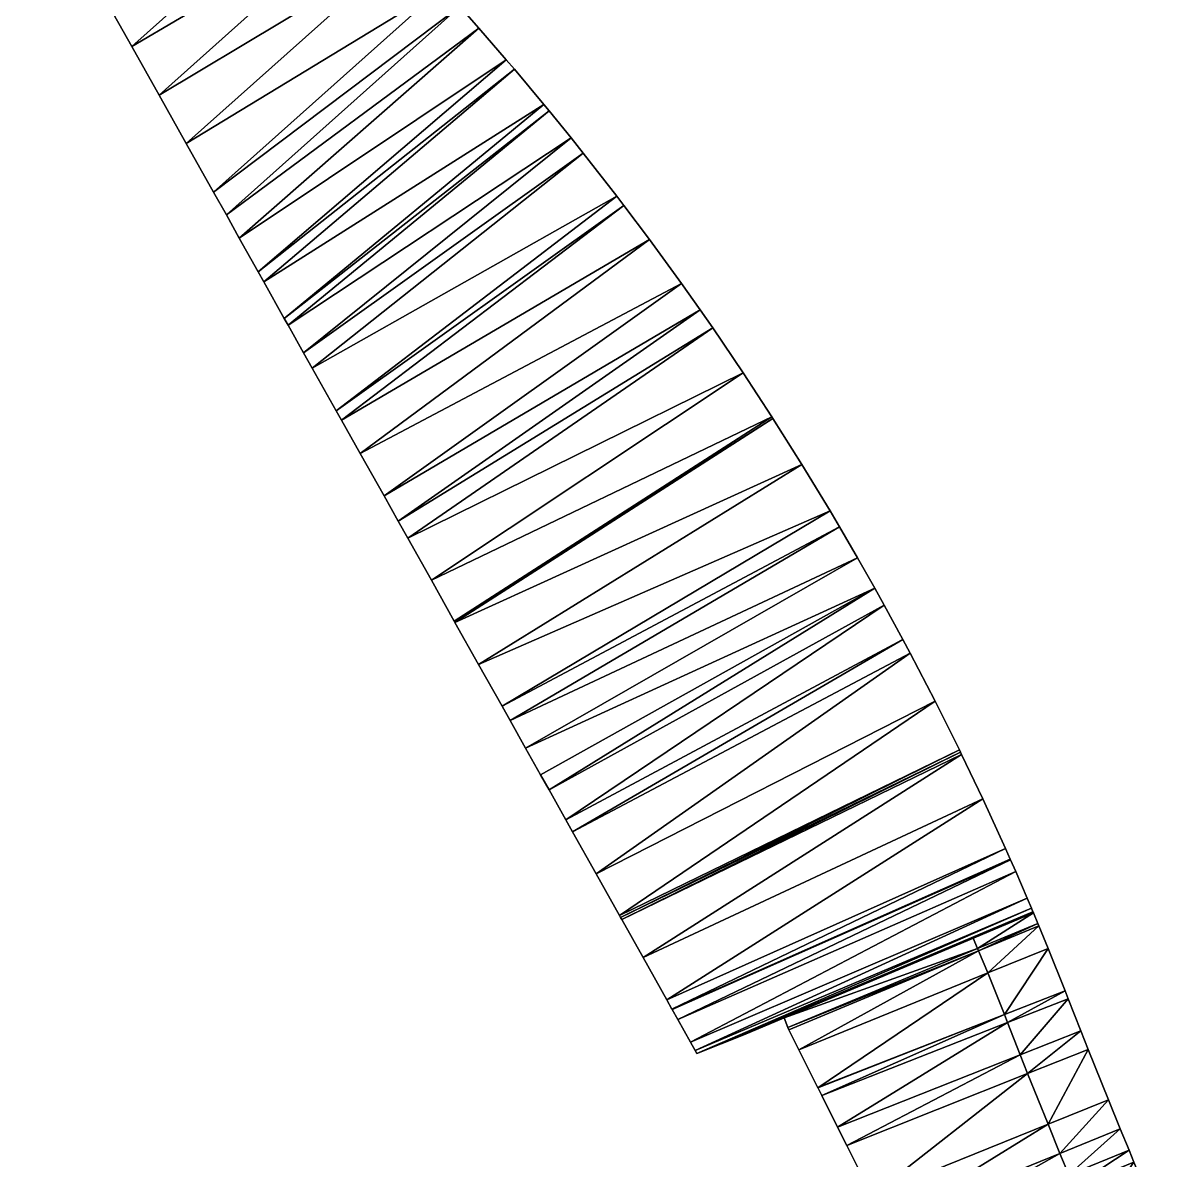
# Model space of a CAD drawing. Extents: x 12119653 to 12120127, y 3531287 to 3531983.
# Drawn here: x 12119721.7 to 12119826, y 3531747 to 3531851.6 of the extents above; entities that cross this region are included whole.
import ezdxf

# ---------------------------------------------------------------- set-up
doc = ezdxf.new("R2010")
doc.units = 0
doc.header["$LTSCALE"] = 0.5
doc.header["$MEASUREMENT"] = 0
doc.layers.add('C-ROAD-SHAP', color=32, linetype='Continuous')

msp = doc.modelspace()

# ---------------------------------------------------------------- meshes
at = {"layer": 'C-ROAD-SHAP'}
mesh = msp.add_polyface(dxfattribs=at)
corners = [(12119753.64, 3531862.32, 12.85), (12119734.22, 3531844.96, 12.96), (12119734.22, 3531844.96, 13.13), (12119753.64, 3531862.32, 12.69), (12119763.62, 3531851.12, 12.31), (12119766.15, 3531848.21, 12.38), (12119766.15, 3531848.21, 12.21), (12119763.62, 3531851.12, 12.48), (12119761.87, 3531853.11, 12.38), (12119761.87, 3531853.11, 12.54), (12119760.3, 3531854.86, 12.44), (12119760.3, 3531854.86, 12.6), (12119756.97, 3531858.59, 12.56), (12119756.97, 3531858.59, 12.73), (12119736.72, 3531840.5, 13), (12119736.72, 3531840.5, 12.83), (12119750.31, 3531866.04, 12.81), (12119750.31, 3531866.04, 12.98), (12119731.71, 3531849.43, 13.26), (12119731.71, 3531849.43, 13.09), (12119729.21, 3531853.9, 13.38), (12119746.97, 3531869.77, 13.1), (12119729.21, 3531853.9, 13.21), (12119746.97, 3531869.77, 12.94), (12119726.7, 3531858.36, 13.5), (12119743.64, 3531873.5, 13.23), (12119726.7, 3531858.36, 13.33), (12119724.2, 3531862.83, 13.62), (12119724.2, 3531862.83, 13.45), (12119743.64, 3531873.5, 13.06), (12119721.69, 3531867.3, 13.74), (12119721.69, 3531867.3, 13.57)]
mesh.append_faces([[corners[k] for k in face] for face in [(0, 1, 2), (3, 1, 0), (4, 5, 6), (7, 5, 4), (8, 7, 4), (9, 7, 8), (10, 9, 8), (11, 9, 10), (12, 11, 10), (13, 11, 12), (13, 14, 11), (15, 12, 10), (3, 13, 12), (0, 13, 3), (0, 2, 13), (1, 3, 12), (16, 0, 3), (17, 0, 16), (0, 18, 2), (17, 18, 0), (19, 3, 1), (19, 16, 3), (17, 20, 18), (21, 20, 17), (18, 20, 22), (18, 22, 19), (22, 16, 19), (22, 23, 16), (21, 24, 20), (25, 24, 21), (20, 24, 26), (20, 26, 22), (26, 23, 22), (25, 27, 24), (24, 27, 28), (24, 28, 26), (28, 29, 26), (27, 30, 31), (27, 31, 28)]])
mesh = msp.add_polyface(dxfattribs=at)
corners = [(12119770.09, 3531843.5, 12.23), (12119746.09, 3531823.8, 12.51), (12119772.12, 3531841.01, 12.15), (12119746.09, 3531823.8, 12.34), (12119770.09, 3531843.5, 12.06), (12119772.12, 3531841.01, 11.98), (12119769.6, 3531844.1, 12.25), (12119745.74, 3531824.42, 12.53), (12119745.74, 3531824.42, 12.36), (12119769.6, 3531844.1, 12.08), (12119743.85, 3531827.78, 12.63), (12119766.89, 3531847.34, 12.35), (12119743.85, 3531827.78, 12.46), (12119766.89, 3531847.34, 12.19), (12119743.34, 3531828.7, 12.66), (12119766.15, 3531848.21, 12.38), (12119743.34, 3531828.7, 12.49), (12119766.15, 3531848.21, 12.21), (12119741.6, 3531831.79, 12.75), (12119763.62, 3531851.12, 12.48), (12119741.6, 3531831.79, 12.58), (12119763.62, 3531851.12, 12.31), (12119740.41, 3531833.93, 12.81), (12119761.87, 3531853.11, 12.54), (12119740.41, 3531833.93, 12.64), (12119761.87, 3531853.11, 12.38), (12119739.23, 3531836.03, 12.87), (12119760.3, 3531854.86, 12.6), (12119739.23, 3531836.03, 12.7), (12119760.3, 3531854.86, 12.44), (12119736.72, 3531840.5, 13), (12119736.72, 3531840.5, 12.83), (12119756.97, 3531858.59, 12.73), (12119734.22, 3531844.96, 13.13), (12119734.22, 3531844.96, 12.96), (12119756.97, 3531858.59, 12.56), (12119731.71, 3531849.43, 13.26), (12119731.71, 3531849.43, 13.09)]
mesh.append_faces([[corners[k] for k in face] for face in [(0, 1, 2), (3, 4, 5), (6, 7, 0), (8, 9, 4), (6, 10, 7), (11, 10, 6), (12, 9, 8), (12, 13, 9), (11, 14, 10), (15, 14, 11), (16, 13, 12), (16, 17, 13), (15, 18, 14), (19, 18, 15), (14, 18, 20), (20, 17, 16), (20, 21, 17), (19, 22, 18), (23, 22, 19), (18, 22, 24), (18, 24, 20), (24, 21, 20), (24, 25, 21), (23, 26, 22), (27, 26, 23), (22, 26, 28), (22, 28, 24), (28, 25, 24), (28, 29, 25), (27, 30, 26), (26, 30, 31), (26, 31, 28), (31, 29, 28), (32, 33, 30), (30, 33, 34), (30, 34, 31), (34, 35, 31), (33, 36, 37), (33, 37, 34)]])
mesh = msp.add_polyface(dxfattribs=at)
corners = [(12119787.93, 3531819.4, 11.69), (12119790.58, 3531815.35, 11.66), (12119787.93, 3531819.4, 11.53), (12119785.13, 3531823.54, 11.58), (12119785.13, 3531823.54, 11.75), (12119783.97, 3531825.21, 11.6), (12119783.97, 3531825.21, 11.77), (12119756.2, 3531805.77, 11.93), (12119756.2, 3531805.77, 11.76), (12119782.26, 3531827.63, 11.65), (12119782.26, 3531827.63, 11.81), (12119754.91, 3531808.08, 12.01), (12119754.91, 3531808.08, 11.84), (12119779.32, 3531831.67, 11.73), (12119779.32, 3531831.67, 11.89), (12119752.72, 3531811.99, 12.14), (12119752.72, 3531811.99, 11.97), (12119776.97, 3531834.8, 11.8), (12119776.97, 3531834.8, 11.97), (12119751, 3531815.05, 12.23), (12119751, 3531815.05, 12.06), (12119776.31, 3531835.67, 11.83), (12119776.31, 3531835.67, 11.99), (12119750.52, 3531815.9, 12.26), (12119750.52, 3531815.9, 12.09), (12119773.23, 3531839.61, 11.94), (12119773.23, 3531839.61, 12.1), (12119748.31, 3531819.84, 12.39), (12119748.31, 3531819.84, 12.22), (12119772.12, 3531841.01, 11.98), (12119772.12, 3531841.01, 12.15), (12119747.51, 3531821.26, 12.43), (12119747.51, 3531821.26, 12.26), (12119770.09, 3531843.5, 12.06), (12119770.09, 3531843.5, 12.23), (12119769.6, 3531844.1, 12.08), (12119769.6, 3531844.1, 12.25), (12119766.89, 3531847.34, 12.19), (12119766.89, 3531847.34, 12.35), (12119766.15, 3531848.21, 12.21), (12119766.15, 3531848.21, 12.38)]
mesh.append_faces([[corners[k] for k in face] for face in [(0, 1, 2), (3, 0, 2), (4, 0, 3), (5, 4, 3), (6, 4, 5), (6, 7, 4), (8, 5, 3), (9, 6, 5), (10, 6, 9), (10, 11, 6), (12, 9, 5), (13, 10, 9), (14, 10, 13), (14, 15, 10), (16, 13, 9), (17, 14, 13), (18, 14, 17), (18, 19, 14), (20, 17, 13), (21, 18, 17), (22, 18, 21), (22, 23, 18), (24, 21, 17), (25, 22, 21), (26, 22, 25), (26, 27, 22), (28, 25, 21), (29, 26, 25), (30, 26, 29), (30, 31, 26), (32, 29, 25), (33, 30, 29), (34, 30, 33), (35, 34, 33), (36, 34, 35), (37, 36, 35), (38, 36, 37), (39, 38, 37), (40, 38, 39)]])
mesh = msp.add_polyface(dxfattribs=at)
corners = [(12119761.36, 3531796.57, 11.62), (12119759.26, 3531800.32, 11.75), (12119759.26, 3531800.32, 11.58), (12119757.09, 3531804.19, 11.88), (12119757.09, 3531804.19, 11.71), (12119756.2, 3531805.77, 11.93), (12119756.2, 3531805.77, 11.76), (12119754.91, 3531808.08, 12.01), (12119754.91, 3531808.08, 11.84), (12119782.26, 3531827.63, 11.81), (12119752.72, 3531811.99, 12.14), (12119752.72, 3531811.99, 11.97), (12119779.32, 3531831.67, 11.89), (12119751, 3531815.05, 12.23), (12119751, 3531815.05, 12.06), (12119779.32, 3531831.67, 11.73), (12119776.97, 3531834.8, 11.97), (12119750.52, 3531815.9, 12.26), (12119750.52, 3531815.9, 12.09), (12119776.97, 3531834.8, 11.8), (12119776.31, 3531835.67, 11.99), (12119748.31, 3531819.84, 12.39), (12119748.31, 3531819.84, 12.22), (12119776.31, 3531835.67, 11.83), (12119773.23, 3531839.61, 12.1), (12119747.51, 3531821.26, 12.43), (12119747.51, 3531821.26, 12.26), (12119773.23, 3531839.61, 11.94), (12119772.12, 3531841.01, 12.15), (12119746.09, 3531823.8, 12.51), (12119746.09, 3531823.8, 12.34), (12119772.12, 3531841.01, 11.98), (12119770.09, 3531843.5, 12.23), (12119745.74, 3531824.42, 12.53), (12119745.74, 3531824.42, 12.36), (12119770.09, 3531843.5, 12.06), (12119743.85, 3531827.78, 12.63), (12119743.85, 3531827.78, 12.46), (12119743.34, 3531828.7, 12.66), (12119743.34, 3531828.7, 12.49), (12119741.6, 3531831.79, 12.58)]
mesh.append_faces([[corners[k] for k in face] for face in [(0, 1, 2), (1, 3, 4), (1, 4, 2), (3, 5, 6), (3, 6, 4), (5, 7, 8), (5, 8, 6), (9, 10, 7), (7, 10, 11), (7, 11, 8), (12, 13, 10), (10, 13, 14), (10, 14, 11), (14, 15, 11), (16, 17, 13), (13, 17, 18), (13, 18, 14), (18, 19, 14), (20, 21, 17), (17, 21, 22), (17, 22, 18), (22, 23, 18), (24, 25, 21), (21, 25, 26), (21, 26, 22), (26, 27, 22), (28, 29, 25), (25, 29, 30), (25, 30, 26), (30, 31, 26), (32, 33, 29), (29, 33, 34), (29, 34, 30), (34, 35, 30), (33, 36, 37), (33, 37, 34), (36, 38, 39), (36, 39, 37), (38, 40, 39)]])
mesh = msp.add_polyface(dxfattribs=at)
corners = [(12119800.03, 3531799.6, 11.65), (12119800.9, 3531798.03, 11.49), (12119800.03, 3531799.6, 11.48), (12119798.45, 3531802.39, 11.63), (12119798.45, 3531802.39, 11.47), (12119796.8, 3531805.23, 11.63), (12119796.8, 3531805.23, 11.46), (12119795.93, 3531806.71, 11.63), (12119795.93, 3531806.71, 11.46), (12119765.76, 3531788.74, 11.32), (12119765.76, 3531788.74, 11.15), (12119793.33, 3531810.98, 11.47), (12119793.33, 3531810.98, 11.63), (12119763.59, 3531792.59, 11.49), (12119763.59, 3531792.59, 11.32), (12119790.67, 3531815.21, 11.49), (12119790.67, 3531815.21, 11.66), (12119761.43, 3531796.45, 11.62), (12119761.43, 3531796.45, 11.45), (12119790.58, 3531815.35, 11.49), (12119790.58, 3531815.35, 11.66), (12119761.36, 3531796.57, 11.62), (12119761.36, 3531796.57, 11.45), (12119787.93, 3531819.4, 11.53), (12119759.26, 3531800.32, 11.75), (12119787.93, 3531819.4, 11.69), (12119759.26, 3531800.32, 11.58), (12119757.09, 3531804.19, 11.88), (12119785.13, 3531823.54, 11.75), (12119757.09, 3531804.19, 11.71), (12119785.13, 3531823.54, 11.58), (12119756.2, 3531805.77, 11.93), (12119756.2, 3531805.77, 11.76), (12119754.91, 3531808.08, 12.01), (12119783.97, 3531825.21, 11.77), (12119754.91, 3531808.08, 11.84), (12119783.97, 3531825.21, 11.6), (12119752.72, 3531811.99, 11.97), (12119782.26, 3531827.63, 11.65)]
mesh.append_faces([[corners[k] for k in face] for face in [(0, 1, 2), (3, 0, 2), (3, 2, 4), (5, 3, 4), (5, 4, 6), (7, 5, 6), (7, 6, 8), (7, 9, 5), (10, 8, 6), (11, 7, 8), (12, 7, 11), (13, 7, 12), (14, 11, 8), (15, 12, 11), (16, 12, 15), (17, 13, 12), (17, 12, 16), (18, 15, 11), (14, 18, 11), (16, 15, 19), (20, 16, 19), (21, 17, 16), (21, 16, 20), (22, 19, 15), (18, 22, 15), (23, 20, 19), (24, 21, 20), (25, 24, 20), (26, 23, 19), (22, 26, 19), (27, 24, 25), (28, 27, 25), (29, 30, 23), (26, 29, 23), (31, 27, 28), (29, 32, 30), (33, 31, 34), (32, 35, 36), (37, 38, 35)]])
mesh = msp.add_polyface(dxfattribs=at)
corners = [(12119772.24, 3531777.19, 10.83), (12119774.4, 3531773.33, 10.67), (12119803.28, 3531793.63, 11.68), (12119774.4, 3531773.33, 10.5), (12119772.24, 3531777.19, 10.66), (12119803.28, 3531793.63, 11.51), (12119771.62, 3531778.28, 10.88), (12119802.61, 3531794.88, 11.67), (12119771.62, 3531778.28, 10.71), (12119802.61, 3531794.88, 11.51), (12119770.08, 3531781.04, 11), (12119800.9, 3531798.03, 11.66), (12119770.08, 3531781.04, 10.83), (12119800.9, 3531798.03, 11.49), (12119800.03, 3531799.6, 11.65), (12119769.3, 3531782.42, 11.06), (12119769.3, 3531782.42, 10.89), (12119800.03, 3531799.6, 11.48), (12119767.92, 3531784.89, 11.16), (12119798.45, 3531802.39, 11.63), (12119767.92, 3531784.89, 10.99), (12119798.45, 3531802.39, 11.47), (12119766.5, 3531787.42, 11.27), (12119796.8, 3531805.23, 11.63), (12119766.5, 3531787.42, 11.1), (12119796.8, 3531805.23, 11.46), (12119765.76, 3531788.74, 11.32), (12119765.76, 3531788.74, 11.15), (12119763.59, 3531792.59, 11.49), (12119795.93, 3531806.71, 11.63), (12119763.59, 3531792.59, 11.32), (12119795.93, 3531806.71, 11.46), (12119761.43, 3531796.45, 11.62), (12119761.43, 3531796.45, 11.45), (12119761.36, 3531796.57, 11.62), (12119761.36, 3531796.57, 11.45), (12119759.26, 3531800.32, 11.58)]
mesh.append_faces([[corners[k] for k in face] for face in [(0, 1, 2), (3, 4, 5), (6, 0, 7), (4, 8, 9), (10, 6, 11), (6, 10, 12), (6, 12, 8), (8, 12, 13), (14, 10, 11), (15, 10, 14), (10, 15, 16), (10, 16, 12), (12, 16, 17), (12, 17, 13), (18, 15, 14), (19, 18, 14), (15, 18, 20), (15, 20, 16), (20, 21, 17), (16, 20, 17), (22, 18, 19), (23, 22, 19), (18, 22, 24), (18, 24, 20), (24, 25, 21), (20, 24, 21), (26, 22, 23), (22, 26, 27), (22, 27, 24), (24, 27, 25), (28, 26, 29), (26, 28, 30), (26, 30, 27), (27, 30, 31), (28, 32, 33), (28, 33, 30), (32, 34, 35), (32, 35, 33), (34, 36, 35)]])
mesh = msp.add_polyface(dxfattribs=at)
corners = [(12119812.99, 3531773.53, 11.79), (12119814.05, 3531771.08, 11.64), (12119812.99, 3531773.53, 11.63), (12119812.51, 3531774.61, 11.79), (12119812.51, 3531774.61, 11.62), (12119812.49, 3531774.66, 11.79), (12119812.49, 3531774.66, 11.62), (12119812.04, 3531775.66, 11.78), (12119812.04, 3531775.66, 11.61), (12119809.97, 3531780.21, 11.76), (12119809.97, 3531780.21, 11.59), (12119780.9, 3531761.74, 9.83), (12119808.01, 3531784.31, 11.73), (12119808.01, 3531784.31, 11.57), (12119778.73, 3531765.61, 10.25), (12119778.73, 3531765.61, 10.08), (12119807.91, 3531784.52, 11.73), (12119807.91, 3531784.52, 11.57), (12119776.76, 3531769.12, 10.48), (12119776.76, 3531769.12, 10.31), (12119807.81, 3531784.72, 11.73), (12119807.81, 3531784.72, 11.56), (12119776.66, 3531769.3, 10.49), (12119776.66, 3531769.3, 10.32), (12119805.58, 3531789.19, 11.71), (12119805.58, 3531789.19, 11.54), (12119776.56, 3531769.48, 10.5), (12119776.56, 3531769.48, 10.33), (12119803.28, 3531793.63, 11.68), (12119803.28, 3531793.63, 11.51), (12119774.4, 3531773.33, 10.67), (12119774.4, 3531773.33, 10.5), (12119802.61, 3531794.88, 11.67), (12119802.61, 3531794.88, 11.51), (12119772.24, 3531777.19, 10.83), (12119772.24, 3531777.19, 10.66), (12119800.9, 3531798.03, 11.66), (12119800.9, 3531798.03, 11.49), (12119771.62, 3531778.28, 10.88), (12119771.62, 3531778.28, 10.71), (12119800.03, 3531799.6, 11.65)]
mesh.append_faces([[corners[k] for k in face] for face in [(0, 1, 2), (3, 0, 2), (3, 2, 4), (5, 3, 4), (5, 4, 6), (7, 5, 6), (7, 6, 8), (9, 7, 8), (9, 8, 10), (11, 10, 8), (12, 9, 10), (12, 10, 13), (12, 14, 9), (15, 13, 10), (16, 12, 13), (16, 13, 17), (16, 18, 12), (19, 17, 13), (20, 16, 17), (20, 17, 21), (20, 22, 16), (23, 21, 17), (24, 20, 21), (24, 21, 25), (24, 26, 20), (27, 25, 21), (28, 24, 25), (28, 25, 29), (28, 30, 24), (31, 29, 25), (32, 28, 29), (32, 29, 33), (32, 34, 28), (35, 33, 29), (36, 32, 33), (36, 33, 37), (36, 38, 32), (39, 37, 33), (40, 36, 37)]])
mesh = msp.add_polyface(dxfattribs=at)
corners = [(12119783.67, 3531756.8, 9.68), (12119787.98, 3531758.5, 9.68), (12119787.98, 3531758.5, 9.85), (12119783.67, 3531756.8, 9.51), (12119783.52, 3531757.07, 9.69), (12119783.52, 3531757.07, 9.52), (12119783.08, 3531757.85, 9.74), (12119783.08, 3531757.85, 9.57), (12119781.92, 3531759.93, 9.88), (12119781.92, 3531759.93, 9.71), (12119781.4, 3531760.84, 9.94), (12119781.4, 3531760.84, 9.77), (12119781.38, 3531760.88, 9.94), (12119781.38, 3531760.88, 9.77), (12119780.9, 3531761.74, 10), (12119812.04, 3531775.66, 11.78), (12119780.9, 3531761.74, 9.83), (12119778.73, 3531765.61, 10.25), (12119809.97, 3531780.21, 11.76), (12119778.73, 3531765.61, 10.08), (12119809.97, 3531780.21, 11.59), (12119776.76, 3531769.12, 10.48), (12119808.01, 3531784.31, 11.73), (12119776.76, 3531769.12, 10.31), (12119808.01, 3531784.31, 11.57), (12119776.66, 3531769.3, 10.49), (12119807.91, 3531784.52, 11.73), (12119776.66, 3531769.3, 10.32), (12119807.91, 3531784.52, 11.57), (12119776.56, 3531769.48, 10.5), (12119807.81, 3531784.72, 11.73), (12119776.56, 3531769.48, 10.33), (12119807.81, 3531784.72, 11.56), (12119774.4, 3531773.33, 10.67), (12119805.58, 3531789.19, 11.71), (12119774.4, 3531773.33, 10.5), (12119805.58, 3531789.19, 11.54), (12119772.24, 3531777.19, 10.83), (12119772.24, 3531777.19, 10.66), (12119771.62, 3531778.28, 10.88), (12119771.62, 3531778.28, 10.71)]
mesh.append_faces([[corners[k] for k in face] for face in [(0, 1, 2), (3, 1, 0), (0, 4, 5), (0, 5, 3), (4, 6, 7), (4, 7, 5), (6, 8, 9), (6, 9, 7), (8, 10, 11), (8, 11, 9), (10, 12, 13), (10, 13, 11), (14, 12, 15), (12, 14, 16), (12, 16, 13), (17, 14, 18), (14, 17, 19), (14, 19, 16), (16, 19, 20), (21, 17, 22), (17, 21, 23), (17, 23, 19), (19, 23, 24), (25, 21, 26), (21, 25, 27), (21, 27, 23), (23, 27, 28), (29, 25, 30), (25, 29, 31), (25, 31, 27), (27, 31, 32), (33, 29, 34), (29, 33, 35), (29, 35, 31), (31, 35, 36), (33, 37, 38), (33, 38, 35), (37, 39, 40), (37, 40, 38)]])
mesh = msp.add_polyface(dxfattribs=at)
corners = [(12119787.98, 3531758.5, 9.85), (12119814.62, 3531769.73, 11.65), (12119814.62, 3531769.73, 11.81), (12119787.98, 3531758.5, 9.68), (12119814.44, 3531770.16, 11.64), (12119783.52, 3531757.07, 9.52), (12119783.52, 3531757.07, 9.69), (12119814.44, 3531770.16, 11.81), (12119814.57, 3531769.84, 11.81), (12119814.57, 3531769.84, 11.65), (12119783.67, 3531756.8, 9.68), (12119783.67, 3531756.8, 9.51), (12119814.05, 3531771.08, 11.81), (12119814.05, 3531771.08, 11.64), (12119783.08, 3531757.85, 9.74), (12119783.08, 3531757.85, 9.57), (12119812.99, 3531773.53, 11.79), (12119781.92, 3531759.93, 9.88), (12119781.92, 3531759.93, 9.71), (12119812.99, 3531773.53, 11.63), (12119812.51, 3531774.61, 11.79), (12119781.4, 3531760.84, 9.94), (12119781.4, 3531760.84, 9.77), (12119812.51, 3531774.61, 11.62), (12119812.49, 3531774.66, 11.79), (12119781.38, 3531760.88, 9.94), (12119781.38, 3531760.88, 9.77), (12119812.49, 3531774.66, 11.62), (12119812.04, 3531775.66, 11.78), (12119780.9, 3531761.74, 9.83), (12119812.04, 3531775.66, 11.61), (12119809.97, 3531780.21, 11.76), (12119780.9, 3531761.74, 10)]
mesh.append_faces([[corners[k] for k in face] for face in [(0, 1, 2), (3, 1, 0), (4, 5, 6), (4, 6, 7), (8, 2, 1), (8, 1, 9), (8, 0, 2), (8, 10, 0), (3, 9, 1), (11, 9, 3), (7, 8, 9), (7, 9, 4), (7, 10, 8), (6, 10, 7), (11, 5, 4), (11, 4, 9), (12, 7, 4), (12, 4, 13), (12, 6, 7), (14, 6, 12), (5, 15, 13), (5, 13, 4), (16, 12, 13), (16, 14, 12), (17, 14, 16), (15, 18, 19), (15, 19, 13), (20, 17, 16), (21, 17, 20), (18, 22, 23), (18, 23, 19), (24, 21, 20), (25, 21, 24), (22, 26, 27), (22, 27, 23), (28, 25, 24), (26, 29, 30), (26, 30, 27), (31, 32, 28)]])
mesh = msp.add_polyface(dxfattribs=at)
corners = [(12119814.62, 3531769.73, 11.65), (12119809.09, 3531767.4, 11.34), (12119809.09, 3531767.4, 11.51), (12119814.62, 3531769.73, 11.81), (12119817.82, 3531761.82, 11.86), (12119818.98, 3531758.89, 11.87), (12119818.98, 3531758.89, 11.71), (12119817.82, 3531761.82, 11.69), (12119812.24, 3531759.63, 11.56), (12119813.4, 3531756.68, 11.57), (12119812.24, 3531759.63, 11.39), (12119813.4, 3531756.68, 11.4), (12119817.53, 3531762.56, 11.85), (12119817.53, 3531762.56, 11.69), (12119811.95, 3531760.37, 11.55), (12119811.95, 3531760.37, 11.38), (12119817.53, 3531762.56, 11.85), (12119817.53, 3531762.56, 11.69), (12119811.95, 3531760.37, 11.55), (12119811.95, 3531760.37, 11.38), (12119815.97, 3531766.46, 11.83), (12119815.97, 3531766.46, 11.66), (12119810.42, 3531764.2, 11.53), (12119810.42, 3531764.2, 11.36), (12119815.12, 3531768.54, 11.82), (12119815.12, 3531768.54, 11.65), (12119809.58, 3531766.23, 11.52), (12119809.58, 3531766.23, 11.35), (12119815.03, 3531768.76, 11.82), (12119815.03, 3531768.76, 11.65), (12119809.49, 3531766.45, 11.52), (12119809.49, 3531766.45, 11.35)]
mesh.append_faces([[corners[k] for k in face] for face in [(0, 1, 2), (0, 2, 3), (4, 5, 6), (4, 6, 7), (4, 8, 9), (10, 7, 11), (12, 4, 7), (12, 7, 13), (12, 8, 4), (12, 14, 8), (10, 14, 15), (8, 14, 10), (10, 13, 7), (15, 13, 10), (16, 12, 13), (16, 13, 17), (16, 14, 12), (16, 18, 14), (18, 19, 15), (14, 18, 15), (15, 17, 13), (19, 17, 15), (20, 16, 17), (20, 17, 21), (20, 18, 16), (20, 22, 18), (19, 22, 23), (18, 22, 19), (21, 17, 19), (23, 21, 19), (24, 20, 21), (24, 21, 25), (24, 22, 20), (24, 26, 22), (23, 26, 27), (22, 26, 23), (23, 25, 21), (27, 25, 23), (28, 24, 25), (28, 25, 29), (28, 26, 24), (28, 30, 26), (27, 30, 31), (26, 30, 27), (27, 29, 25), (31, 29, 27), (3, 28, 29), (3, 29, 0), (3, 30, 28), (3, 2, 30), (31, 2, 1), (30, 2, 31), (31, 0, 29), (1, 0, 31)]])
mesh = msp.add_polyface(dxfattribs=at)
corners = [(12119791.7, 3531760.06, 10.13), (12119809.09, 3531767.4, 11.01), (12119809.09, 3531767.4, 11.51), (12119791.7, 3531760.06, 9.63), (12119814.09, 3531754.95, 11.08), (12119813.4, 3531756.68, 11.57), (12119813.4, 3531756.68, 11.07), (12119814.09, 3531754.95, 11.58), (12119812.24, 3531759.63, 11.56), (12119812.24, 3531759.63, 11.06), (12119796.61, 3531750.03, 10.61), (12119795.15, 3531752.92, 10.47), (12119795.15, 3531752.92, 9.97), (12119796.61, 3531750.03, 10.11), (12119811.95, 3531760.37, 11.55), (12119811.95, 3531760.37, 11.05), (12119794.79, 3531753.66, 10.44), (12119794.79, 3531753.66, 9.94), (12119811.95, 3531760.37, 11.55), (12119811.95, 3531760.37, 11.05), (12119798.13, 3531754.96, 10.65), (12119794.79, 3531753.65, 9.94), (12119794.79, 3531753.65, 10.44), (12119798.13, 3531754.96, 10.15), (12119810.42, 3531764.2, 11.53), (12119810.42, 3531764.2, 11.03), (12119793.05, 3531757.12, 10.27), (12119793.05, 3531757.12, 9.77), (12119809.58, 3531766.23, 11.52), (12119809.58, 3531766.23, 11.02), (12119792.12, 3531758.96, 10.18), (12119792.12, 3531758.96, 9.68), (12119809.49, 3531766.45, 11.52), (12119809.49, 3531766.45, 11.02), (12119792.04, 3531759.17, 10.17), (12119792.04, 3531759.17, 9.67)]
mesh.append_faces([[corners[k] for k in face] for face in [(0, 1, 2), (3, 1, 0), (4, 5, 6), (7, 5, 4), (6, 8, 9), (5, 8, 6), (10, 8, 5), (11, 8, 10), (9, 12, 13), (9, 13, 6), (9, 14, 15), (8, 14, 9), (11, 14, 8), (16, 14, 11), (15, 17, 12), (15, 12, 9), (18, 19, 15), (14, 18, 15), (20, 18, 14), (16, 17, 21), (22, 16, 21), (23, 19, 15), (19, 24, 25), (18, 24, 19), (22, 24, 18), (26, 24, 22), (26, 22, 21), (26, 21, 27), (25, 27, 21), (25, 21, 19), (25, 28, 29), (24, 28, 25), (26, 28, 24), (30, 28, 26), (30, 26, 27), (30, 27, 31), (29, 31, 27), (29, 27, 25), (32, 33, 29), (28, 32, 29), (34, 32, 28), (34, 28, 30), (34, 30, 31), (34, 31, 35), (29, 35, 31), (33, 35, 29), (33, 2, 1), (32, 2, 33), (0, 2, 32), (0, 32, 34), (0, 34, 35), (0, 35, 3), (33, 3, 35), (1, 3, 33)]])
mesh = msp.add_polyface(dxfattribs=at)
corners = [(12119825.32, 3531743.28, 11.96), (12119826, 3531741.62, 11.97), (12119826, 3531741.62, 11.8), (12119825.32, 3531743.28, 11.79), (12119823.85, 3531746.81, 11.94), (12119823.85, 3531746.81, 11.77), (12119819.77, 3531740.97, 11.66), (12119818.3, 3531744.53, 11.64), (12119819.77, 3531740.97, 11.49), (12119818.3, 3531744.53, 11.47), (12119823.41, 3531747.9, 11.93), (12119823.41, 3531747.9, 11.76), (12119817.86, 3531745.62, 11.63), (12119817.86, 3531745.62, 11.46), (12119822.61, 3531749.85, 11.92), (12119822.61, 3531749.85, 11.75), (12119817.05, 3531747.59, 11.62), (12119817.05, 3531747.59, 11.45), (12119821.52, 3531752.53, 11.91), (12119821.52, 3531752.53, 11.74), (12119815.96, 3531750.28, 11.61), (12119815.96, 3531750.28, 11.44), (12119819.66, 3531757.17, 11.88), (12119819.66, 3531757.17, 11.71), (12119814.09, 3531754.95, 11.58), (12119814.09, 3531754.95, 11.41), (12119818.98, 3531758.89, 11.87), (12119818.98, 3531758.89, 11.71), (12119813.4, 3531756.68, 11.57), (12119813.4, 3531756.68, 11.4), (12119817.82, 3531761.82, 11.86), (12119812.24, 3531759.63, 11.56), (12119812.24, 3531759.63, 11.39), (12119817.82, 3531761.82, 11.69)]
mesh.append_faces([[corners[k] for k in face] for face in [(0, 1, 2), (0, 2, 3), (4, 0, 3), (4, 3, 5), (4, 6, 0), (4, 7, 6), (8, 7, 9), (6, 7, 8), (5, 3, 8), (9, 5, 8), (10, 4, 5), (10, 5, 11), (10, 7, 4), (10, 12, 7), (9, 12, 13), (7, 12, 9), (9, 11, 5), (13, 11, 9), (14, 10, 11), (14, 11, 15), (14, 12, 10), (14, 16, 12), (13, 16, 17), (12, 16, 13), (13, 15, 11), (17, 15, 13), (18, 14, 15), (18, 15, 19), (18, 16, 14), (18, 20, 16), (17, 20, 21), (16, 20, 17), (19, 15, 17), (21, 19, 17), (22, 18, 19), (22, 19, 23), (22, 20, 18), (22, 24, 20), (21, 24, 25), (20, 24, 21), (23, 19, 21), (25, 23, 21), (26, 22, 23), (26, 23, 27), (26, 24, 22), (26, 28, 24), (25, 28, 29), (24, 28, 25), (25, 27, 23), (29, 27, 25), (30, 28, 26), (29, 31, 32), (28, 31, 29), (33, 27, 29)]])
mesh = msp.add_polyface(dxfattribs=at)
corners = [(12119821.72, 3531736.33, 11.18), (12119820.79, 3531738.53, 11.67), (12119820.79, 3531738.53, 11.17), (12119820.47, 3531739.31, 11.67), (12119820.47, 3531739.31, 11.17), (12119819.77, 3531740.97, 11.66), (12119819.77, 3531740.97, 11.16), (12119805.3, 3531732.97, 10.92), (12119818.3, 3531744.53, 11.64), (12119818.3, 3531744.53, 11.14), (12119804.44, 3531734.6, 11.34), (12119802.6, 3531738.08, 11.17), (12119802.6, 3531738.08, 10.67), (12119804.44, 3531734.6, 10.84), (12119817.86, 3531745.62, 11.63), (12119817.86, 3531745.62, 11.13), (12119802.06, 3531739.15, 11.12), (12119802.06, 3531739.15, 10.62), (12119817.05, 3531747.59, 11.62), (12119817.05, 3531747.59, 11.12), (12119801.09, 3531741.09, 11.03), (12119801.09, 3531741.09, 10.53), (12119815.96, 3531750.28, 11.61), (12119815.96, 3531750.28, 11.11), (12119799.76, 3531743.74, 10.91), (12119799.76, 3531743.74, 10.41), (12119814.09, 3531754.95, 11.58), (12119814.09, 3531754.95, 11.08), (12119797.46, 3531748.33, 10.69), (12119797.46, 3531748.33, 10.19), (12119813.4, 3531756.68, 11.57), (12119796.61, 3531750.03, 10.61), (12119796.61, 3531750.03, 10.11), (12119813.4, 3531756.68, 11.07), (12119795.15, 3531752.92, 10.47), (12119795.15, 3531752.92, 9.97), (12119794.79, 3531753.66, 10.44), (12119794.79, 3531753.66, 9.94)]
mesh.append_faces([[corners[k] for k in face] for face in [(0, 1, 2), (2, 3, 4), (1, 3, 2), (4, 5, 6), (3, 5, 4), (6, 7, 4), (6, 8, 9), (5, 8, 6), (10, 8, 5), (11, 8, 10), (9, 12, 13), (9, 13, 6), (9, 14, 15), (8, 14, 9), (11, 14, 8), (16, 14, 11), (16, 11, 12), (16, 12, 17), (15, 17, 12), (15, 12, 9), (15, 18, 19), (14, 18, 15), (16, 18, 14), (20, 18, 16), (20, 16, 17), (20, 17, 21), (19, 21, 17), (19, 17, 15), (19, 22, 23), (18, 22, 19), (20, 22, 18), (24, 22, 20), (24, 20, 21), (24, 21, 25), (23, 25, 21), (23, 21, 19), (23, 26, 27), (22, 26, 23), (24, 26, 22), (28, 26, 24), (28, 24, 25), (28, 25, 29), (27, 29, 25), (27, 25, 23), (28, 30, 26), (31, 30, 28), (31, 28, 29), (31, 29, 32), (33, 32, 29), (33, 29, 27), (34, 31, 32), (34, 32, 35), (36, 34, 35), (36, 35, 37)]])

doc.saveas('drawing.dxf')
